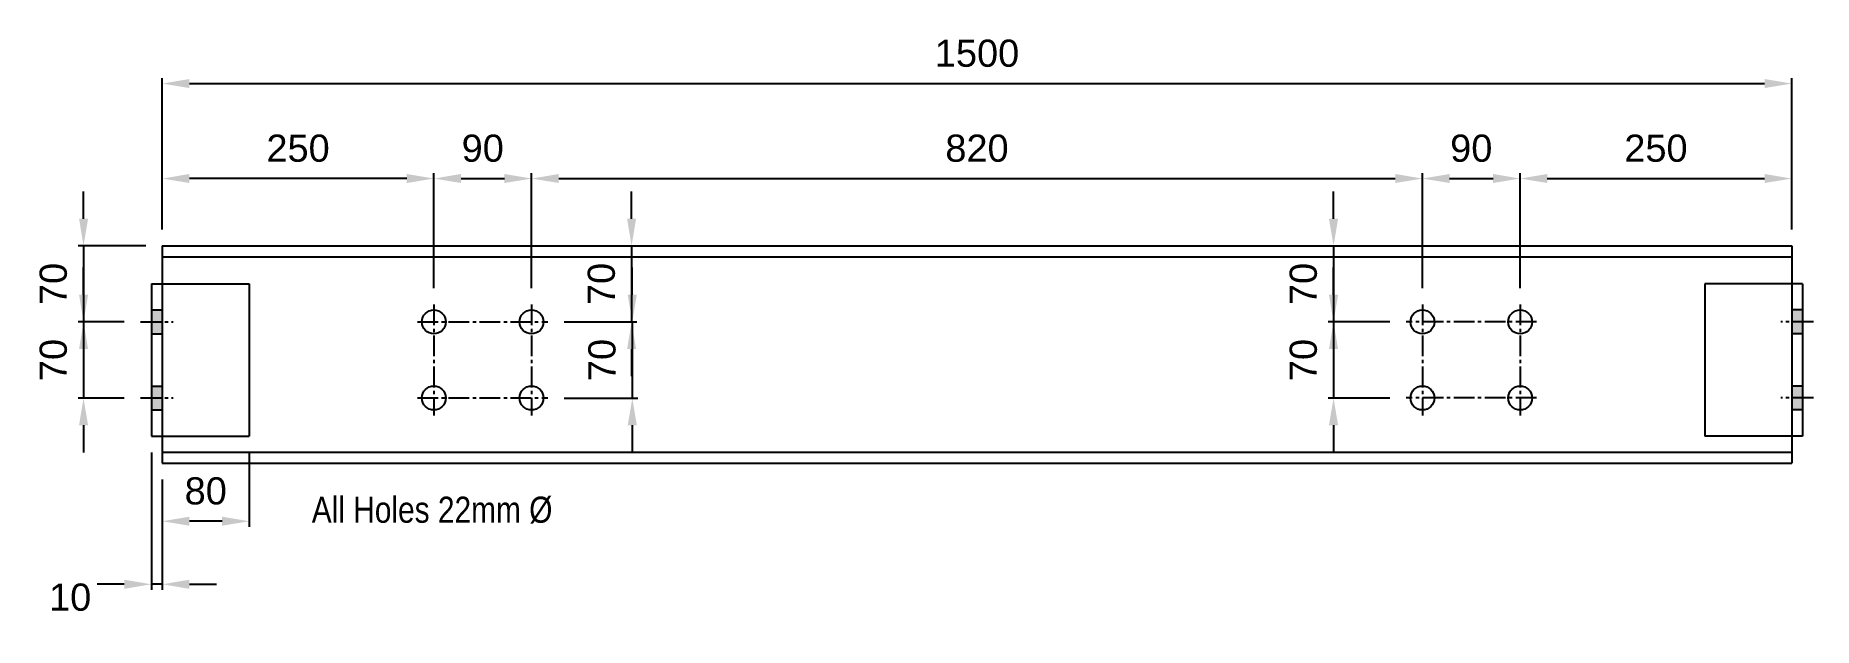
# Model space of a CAD drawing. Header units: millimetres. Extents: x 436 to 2072, y -19 to 526.
import ezdxf

# ---------------------------------------------------------------- set-up
doc = ezdxf.new("R2010")
doc.units = ezdxf.units.MM
doc.linetypes.add('CENTER2', pattern=[28.575, 19.05, -3.175, 3.175, -3.175])
doc.layers.add('Dimensions', color=7, linetype='Continuous')
doc.styles.add('Annotative', font='arial.ttf')
doc.styles.get("Standard").update_dxf_attribs({"font": 'ARIALN.TTF', "height": 8})
doc.dimstyles.new('ISO-25', dxfattribs={"dimtxt": 25, "dimasz": 25, "dimexe": 5, "dimexo": 15, "dimgap": 15, "dimtad": 1, "dimtoh": 1, "dimdec": 1, "dimdsep": 46, "dimtxsty": 'Annotative', "dimcen": 15, "dimclrd": 1, "dimclre": 1, "dimadec": 0, "dimazin": 0, "dimtfac": 1, "dimtdec": 1, "dimtmove": 0, "dimatfit": 3, "dimfxl": 1, "dimlwd": -1, "dimlwe": -1, "dimarcsym": 0})

# ---------------------------------------------------------------- blocks, each defined once
blk = doc.blocks.new('*D1')
at = {"layer": 'Defpoints', "color": 0, "transparency": 16777216}
for p in [(2052.4, 481.9), (552.4, 332.5), (2052.4, 332.5)]:
    blk.add_point(p, dxfattribs=at)
at = {"layer": 'Dimensions', "color": 1, "transparency": 16777216}
for p, q in [((552.4, 347.5), (552.4, 486.9)), ((577.4, 481.9), (2027.4, 481.9)), ((2052.4, 347.5), (2052.4, 486.9))]:
    blk.add_line(p, q, dxfattribs=at)
for points in [[(577.4, 486.1), (577.4, 477.8), (552.4, 481.9)], [(2027.4, 486.1), (2027.4, 477.8), (2052.4, 481.9)]]:
    blk.add_solid(points, dxfattribs=at)
at = {"layer": 'Dimensions', "color": 0, "transparency": 16777216, "insert": (1302.4, 509.7), "char_height": 25, "attachment_point": 5, "style": 'Annotative'}
blk.add_mtext('1500', dxfattribs=at)
blk = doc.blocks.new('*D2')
at = {"layer": 'Defpoints', "color": 0, "transparency": 16777216}
for p in [(552.4, 332.5), (479.9, 262.5), (532.4, 262.5)]:
    blk.add_point(p, dxfattribs=at)
at = {"layer": 'Dimensions', "color": 1, "transparency": 16777216}
for p, q in [((479.9, 357.5), (479.9, 382.5)), ((537.4, 332.5), (474.9, 332.5)), ((479.9, 332.5), (479.9, 262.5)), ((517.4, 262.5), (474.9, 262.5)), ((479.9, 237.5), (479.9, 212.5))]:
    blk.add_line(p, q, dxfattribs=at)
for points in [[(475.8, 357.5), (484.1, 357.5), (479.9, 332.5)], [(475.8, 237.5), (484.1, 237.5), (479.9, 262.5)]]:
    blk.add_solid(points, dxfattribs=at)
at = {"layer": 'Dimensions', "color": 0, "transparency": 16777216, "insert": (452.2, 297.5), "char_height": 25, "attachment_point": 5, "rotation": 90, "style": 'Annotative'}
blk.add_mtext('70', dxfattribs=at)
blk = doc.blocks.new('*D3')
at = {"layer": 'Defpoints', "color": 0, "transparency": 16777216}
for p in [(532.4, 262.5), (479.9, 192.5), (532.4, 192.5)]:
    blk.add_point(p, dxfattribs=at)
at = {"layer": 'Dimensions', "color": 1, "transparency": 16777216}
for p, q in [((479.9, 287.5), (479.9, 312.5)), ((517.4, 262.5), (474.9, 262.5)), ((479.9, 262.5), (479.9, 192.5)), ((517.4, 192.5), (474.9, 192.5)), ((479.9, 167.5), (479.9, 142.5))]:
    blk.add_line(p, q, dxfattribs=at)
for points in [[(475.8, 287.5), (484.1, 287.5), (479.9, 262.5)], [(475.8, 167.5), (484.1, 167.5), (479.9, 192.5)]]:
    blk.add_solid(points, dxfattribs=at)
at = {"layer": 'Dimensions', "color": 0, "transparency": 16777216, "insert": (452.2, 227.5), "char_height": 25, "attachment_point": 5, "rotation": 90, "style": 'Annotative'}
blk.add_mtext('70', dxfattribs=at)
blk = doc.blocks.new('*D4')
at = {"layer": 'Defpoints', "color": 0, "transparency": 16777216}
for p in [(632.4, 157.5), (552.4, 132.5), (552.4, 79.1)]:
    blk.add_point(p, dxfattribs=at)
at = {"layer": 'Dimensions', "color": 1, "transparency": 16777216}
for p, q in [((632.4, 142.5), (632.4, 74.1)), ((552.4, 117.5), (552.4, 74.1)), ((607.4, 79.1), (577.4, 79.1))]:
    blk.add_line(p, q, dxfattribs=at)
for points in [[(577.4, 83.3), (577.4, 75), (552.4, 79.1)], [(607.4, 83.3), (607.4, 75), (632.4, 79.1)]]:
    blk.add_solid(points, dxfattribs=at)
at = {"layer": 'Dimensions', "color": 0, "transparency": 16777216, "insert": (592.4, 106.9), "char_height": 25, "attachment_point": 5, "style": 'Annotative'}
blk.add_mtext('80', dxfattribs=at)
blk = doc.blocks.new('*D5')
at = {"layer": 'Defpoints', "color": 0, "transparency": 16777216}
for p in [(542.4, 157.5), (552.4, 132.5), (542.4, 21.1)]:
    blk.add_point(p, dxfattribs=at)
at = {"layer": 'Dimensions', "color": 1, "transparency": 16777216}
for p, q in [((542.4, 142.5), (542.4, 16.1)), ((552.4, 117.5), (552.4, 16.1)), ((517.4, 21.1), (492.4, 21.1)), ((552.4, 21.1), (542.4, 21.1)), ((577.4, 21.1), (602.4, 21.1))]:
    blk.add_line(p, q, dxfattribs=at)
for points in [[(517.4, 25.3), (517.4, 16.9), (542.4, 21.1)], [(577.4, 25.3), (577.4, 16.9), (552.4, 21.1)]]:
    blk.add_solid(points, dxfattribs=at)
at = {"layer": 'Dimensions', "color": 0, "transparency": 16777216, "insert": (467.6, 9.1), "char_height": 25, "attachment_point": 5, "style": 'Annotative'}
blk.add_mtext('10', dxfattribs=at)
blk = doc.blocks.new('*D6')
at = {"layer": 'Defpoints', "color": 0, "transparency": 16777216}
for p in [(892.4, 394.5), (802.4, 278.5), (892.4, 278.5)]:
    blk.add_point(p, dxfattribs=at)
at = {"layer": 'Dimensions', "color": 1, "transparency": 16777216}
for p, q in [((802.4, 293.5), (802.4, 399.5)), ((827.4, 394.5), (867.4, 394.5)), ((892.4, 293.5), (892.4, 399.5))]:
    blk.add_line(p, q, dxfattribs=at)
for points in [[(827.4, 398.7), (827.4, 390.4), (802.4, 394.5)], [(867.4, 398.7), (867.4, 390.4), (892.4, 394.5)]]:
    blk.add_solid(points, dxfattribs=at)
at = {"layer": 'Dimensions', "color": 0, "transparency": 16777216, "insert": (847.4, 422.3), "char_height": 25, "attachment_point": 5, "style": 'Annotative'}
blk.add_mtext('90', dxfattribs=at)
blk = doc.blocks.new('*D7')
at = {"layer": 'Defpoints', "color": 0, "transparency": 16777216}
for p in [(855.3, 332.5), (907.4, 262.5), (984.4, 262.5)]:
    blk.add_point(p, dxfattribs=at)
at = {"layer": 'Dimensions', "color": 1, "transparency": 16777216}
for p, q in [((984.4, 357.5), (984.4, 382.5)), ((984.4, 332.5), (984.4, 262.5)), ((922.4, 262.5), (989.4, 262.5)), ((984.4, 237.5), (984.4, 212.5))]:
    blk.add_line(p, q, dxfattribs=at)
for points in [[(980.3, 357.5), (988.6, 357.5), (984.4, 332.5)], [(980.3, 237.5), (988.6, 237.5), (984.4, 262.5)]]:
    blk.add_solid(points, dxfattribs=at)
at = {"layer": 'Dimensions', "color": 0, "transparency": 16777216, "insert": (956.7, 297.5), "char_height": 25, "attachment_point": 5, "rotation": 90, "style": 'Annotative'}
blk.add_mtext('70', dxfattribs=at)
blk = doc.blocks.new('*D8')
at = {"layer": 'Defpoints', "color": 0, "transparency": 16777216}
for p in [(907.4, 262.5), (907.4, 192.5), (985.1, 192.5)]:
    blk.add_point(p, dxfattribs=at)
at = {"layer": 'Dimensions', "color": 1, "transparency": 16777216}
for p, q in [((985.1, 287.5), (985.1, 312.5)), ((985.1, 262.5), (985.1, 192.5)), ((922.4, 192.5), (990.1, 192.5)), ((985.1, 167.5), (985.1, 142.5))]:
    blk.add_line(p, q, dxfattribs=at)
for points in [[(980.9, 287.5), (989.2, 287.5), (985.1, 262.5)], [(980.9, 167.5), (989.2, 167.5), (985.1, 192.5)]]:
    blk.add_solid(points, dxfattribs=at)
at = {"layer": 'Dimensions', "color": 0, "transparency": 16777216, "insert": (957.3, 227.5), "char_height": 25, "attachment_point": 5, "rotation": 90, "style": 'Annotative'}
blk.add_mtext('70', dxfattribs=at)
blk = doc.blocks.new('*D9')
at = {"layer": 'Defpoints', "color": 0, "transparency": 16777216}
for p in [(552.4, 394.5), (552.4, 332.5), (802.4, 278.5)]:
    blk.add_point(p, dxfattribs=at)
at = {"layer": 'Dimensions', "color": 1, "transparency": 16777216}
for p, q in [((552.4, 347.5), (552.4, 399.5)), ((777.4, 394.5), (577.4, 394.5))]:
    blk.add_line(p, q, dxfattribs=at)
for points in [[(577.4, 398.7), (577.4, 390.4), (552.4, 394.5)], [(777.4, 398.7), (777.4, 390.4), (802.4, 394.5)]]:
    blk.add_solid(points, dxfattribs=at)
at = {"layer": 'Dimensions', "color": 0, "transparency": 16777216, "insert": (677.4, 422.3), "char_height": 25, "attachment_point": 5, "style": 'Annotative'}
blk.add_mtext('250', dxfattribs=at)
blk = doc.blocks.new('*D10')
at = {"layer": 'Defpoints', "color": 0, "transparency": 16777216}
for p in [(1712.4, 394.5), (892.4, 278.5), (1712.4, 278.5)]:
    blk.add_point(p, dxfattribs=at)
at = {"layer": 'Dimensions', "color": 1, "transparency": 16777216}
for p, q in [((892.4, 293.5), (892.4, 399.5)), ((917.4, 394.5), (1687.4, 394.5)), ((1712.4, 293.5), (1712.4, 399.5))]:
    blk.add_line(p, q, dxfattribs=at)
for points in [[(917.4, 398.7), (917.4, 390.4), (892.4, 394.5)], [(1687.4, 398.7), (1687.4, 390.4), (1712.4, 394.5)]]:
    blk.add_solid(points, dxfattribs=at)
at = {"layer": 'Dimensions', "color": 0, "transparency": 16777216, "insert": (1302.4, 422.3), "char_height": 25, "attachment_point": 5, "style": 'Annotative'}
blk.add_mtext('820', dxfattribs=at)
blk = doc.blocks.new('*D11')
at = {"layer": 'Defpoints', "color": 0, "transparency": 16777216}
for p in [(1802.4, 394.5), (1712.4, 278.5), (1802.4, 278.5)]:
    blk.add_point(p, dxfattribs=at)
at = {"layer": 'Dimensions', "color": 1, "transparency": 16777216}
for p, q in [((1712.4, 293.5), (1712.4, 399.5)), ((1737.4, 394.5), (1777.4, 394.5)), ((1802.4, 293.5), (1802.4, 399.5))]:
    blk.add_line(p, q, dxfattribs=at)
for points in [[(1737.4, 398.7), (1737.4, 390.4), (1712.4, 394.5)], [(1777.4, 398.7), (1777.4, 390.4), (1802.4, 394.5)]]:
    blk.add_solid(points, dxfattribs=at)
at = {"layer": 'Dimensions', "color": 0, "transparency": 16777216, "insert": (1757.4, 422.3), "char_height": 25, "attachment_point": 5, "style": 'Annotative'}
blk.add_mtext('90', dxfattribs=at)
blk = doc.blocks.new('*D12')
at = {"layer": 'Defpoints', "color": 0, "transparency": 16777216}
for p in [(2052.4, 394.5), (2052.4, 332.5), (1802.4, 278.5)]:
    blk.add_point(p, dxfattribs=at)
at = {"layer": 'Dimensions', "color": 1, "transparency": 16777216}
for p, q in [((1802.4, 293.5), (1802.4, 399.5)), ((1827.4, 394.5), (2027.4, 394.5)), ((2052.4, 347.5), (2052.4, 399.5))]:
    blk.add_line(p, q, dxfattribs=at)
for points in [[(1827.4, 398.7), (1827.4, 390.4), (1802.4, 394.5)], [(2027.4, 398.7), (2027.4, 390.4), (2052.4, 394.5)]]:
    blk.add_solid(points, dxfattribs=at)
at = {"layer": 'Dimensions', "color": 0, "transparency": 16777216, "insert": (1927.4, 422.3), "char_height": 25, "attachment_point": 5, "style": 'Annotative'}
blk.add_mtext('250', dxfattribs=at)
blk = doc.blocks.new('*D13')
at = {"layer": 'Defpoints', "color": 0, "transparency": 16777216}
for p in [(1643.9, 332.5), (1630.6, 262.5), (1697.4, 262.5)]:
    blk.add_point(p, dxfattribs=at)
at = {"layer": 'Dimensions', "color": 1, "transparency": 16777216}
for p, q in [((1630.6, 357.5), (1630.6, 382.5)), ((1630.6, 332.5), (1630.6, 262.5)), ((1630.6, 237.5), (1630.6, 212.5))]:
    blk.add_line(p, q, dxfattribs=at)
for points in [[(1626.4, 357.5), (1634.8, 357.5), (1630.6, 332.5)], [(1626.4, 237.5), (1634.8, 237.5), (1630.6, 262.5)]]:
    blk.add_solid(points, dxfattribs=at)
at = {"layer": 'Dimensions', "color": 0, "transparency": 16777216, "insert": (1602.9, 297.5), "char_height": 25, "attachment_point": 5, "rotation": 90, "style": 'Annotative'}
blk.add_mtext('70', dxfattribs=at)
blk = doc.blocks.new('*D14')
at = {"layer": 'Defpoints', "color": 0, "transparency": 16777216}
for p in [(1697.4, 262.5), (1630.6, 192.5), (1697.4, 192.5)]:
    blk.add_point(p, dxfattribs=at)
at = {"layer": 'Dimensions', "color": 1, "transparency": 16777216}
for p, q in [((1630.6, 287.5), (1630.6, 312.5)), ((1682.4, 262.5), (1625.6, 262.5)), ((1630.6, 262.5), (1630.6, 192.5)), ((1682.4, 192.5), (1625.6, 192.5)), ((1630.6, 167.5), (1630.6, 142.5))]:
    blk.add_line(p, q, dxfattribs=at)
for points in [[(1626.4, 287.5), (1634.8, 287.5), (1630.6, 262.5)], [(1626.4, 167.5), (1634.8, 167.5), (1630.6, 192.5)]]:
    blk.add_solid(points, dxfattribs=at)
at = {"layer": 'Dimensions', "color": 0, "transparency": 16777216, "insert": (1602.9, 227.5), "char_height": 25, "attachment_point": 5, "rotation": 90, "style": 'Annotative'}
blk.add_mtext('70', dxfattribs=at)

msp = doc.modelspace()

# ---------------------------------------------------------------- linework, layer by layer
at = {"layer": 'Dimensions', "lineweight": 25}
for p, q in [((552.38, 332.54), (2052.38, 332.54)), ((552.38, 332.54), (552.38, 132.54)), ((552.38, 322.54), (2052.38, 322.54)), ((542.38, 297.54), (632.38, 297.54)), ((542.38, 297.54), (542.38, 157.54)), ((632.38, 297.54), (632.38, 157.54)), ((2062.38, 297.54), (1972.38, 297.54)), ((1972.38, 297.54), (1972.38, 157.54)), ((2062.38, 297.54), (2062.38, 157.54)), ((542.38, 273.54), (552.38, 273.54)), ((2062.38, 273.54), (2052.38, 273.54)), ((542.38, 251.54), (552.38, 251.54)), ((2062.38, 251.54), (2052.38, 251.54)), ((542.38, 203.54), (552.38, 203.54)), ((2062.38, 203.54), (2052.38, 203.54)), ((542.38, 181.54), (552.38, 181.54)), ((2062.38, 181.54), (2052.38, 181.54)), ((542.38, 157.54), (632.38, 157.54)), ((2062.38, 157.54), (1972.38, 157.54)), ((552.38, 142.54), (2052.38, 142.54)), ((552.38, 132.54), (2052.38, 132.54))]:
    msp.add_line(p, q, dxfattribs=at)
at = {"layer": 'Dimensions'}
msp.add_line((2052.38, 332.54), (2052.38, 132.54), dxfattribs=at)
at = {"layer": 'Dimensions', "linetype": 'CENTER2'}
for p, q in [((802.35, 278.54), (802.35, 176.54)), ((892.35, 278.54), (892.35, 176.54)), ((1712.4, 278.54), (1712.4, 176.54)), ((1802.4, 278.54), (1802.4, 176.54))]:
    msp.add_line(p, q, dxfattribs=at)
at = {"layer": 'Dimensions', "linetype": 'CENTER2', "lineweight": 25}
for p, q in [((532.38, 262.54), (562.38, 262.54)), ((787.35, 262.54), (907.35, 262.54)), ((1817.4, 262.54), (1697.4, 262.54)), ((2072.38, 262.54), (2042.38, 262.54)), ((532.38, 192.54), (562.38, 192.54)), ((787.35, 192.54), (907.35, 192.54)), ((1817.4, 192.54), (1697.4, 192.54)), ((2072.38, 192.54), (2042.38, 192.54))]:
    msp.add_line(p, q, dxfattribs=at)
at = {"layer": 'Dimensions'}
for centre in [(802.35, 262.54), (892.35, 262.54), (1712.4, 262.54), (1802.4, 262.54), (802.35, 192.54), (892.35, 192.54), (1712.4, 192.54), (1802.4, 192.54)]:
    msp.add_circle(centre, 11, dxfattribs=at)
at = {"layer": 'Dimensions', "lineweight": 25}
for points in [[(542.38, 251.54), (552.38, 251.54), (542.38, 273.54), (552.38, 273.54)], [(2062.38, 251.54), (2052.38, 251.54), (2062.38, 273.54), (2052.38, 273.54)], [(542.38, 181.54), (552.38, 181.54), (542.38, 203.54), (552.38, 203.54)], [(2062.38, 181.54), (2052.38, 181.54), (2062.38, 203.54), (2052.38, 203.54)]]:
    msp.add_solid(points, dxfattribs=at)

# ---------------------------------------------------------------- texts
at = {"layer": 'Dimensions'}
msp.add_text('All Holes 22mm %%C', height=24, dxfattribs=at).set_placement((690.02, 77.74))

# ---------------------------------------------------------------- dimensions: what is measured, and where the dimension line sits
for base, p1, p2, override, picture, middle in [((2052.38, 481.94), (552.38, 332.54), (2052.38, 332.54), {"dimdec": 0}, '*D1', (1302.38, 481.94)), ((542.38, 21.1), (552.38, 132.54), (542.38, 157.54), {"dimdec": 0, "dimtmove": 1}, '*D5', (467.61, -18.62)), ((552.38, 79.12), (632.38, 157.54), (552.38, 132.54), {"dimdec": 0}, '*D4', (592.38, 79.12))]:
    dim = msp.add_linear_dim(base=base, p1=p1, p2=p2, dimstyle='ISO-25', override=override, dxfattribs=at)
    dim.commit()
    dim.dimension.update_dxf_attribs({"geometry": picture, "text_midpoint": middle, "dimtype": 160})
for base, p1, p2, override, picture, middle in [((552.38, 394.54), (802.35, 278.54), (552.38, 332.54), {"dimdec": 0, "dimse1": 1, "dimtmove": 1}, '*D9', (677.36, 422.31)), ((892.35, 394.54), (802.35, 278.54), (892.35, 278.54), {"dimdec": 0}, '*D6', (847.35, 422.31)), ((1712.4, 394.54), (892.35, 278.54), (1712.4, 278.54), {"dimdec": 0, "dimtmove": 1}, '*D10', (1302.38, 422.31)), ((1802.4, 394.54), (1712.4, 278.54), (1802.4, 278.54), {"dimdec": 0, "dimtmove": 1}, '*D11', (1757.4, 422.31)), ((2052.38, 394.54), (1802.4, 278.54), (2052.38, 332.54), {"dimdec": 0, "dimtmove": 1}, '*D12', (1927.39, 422.31))]:
    dim = msp.add_linear_dim(base=base, p1=p1, p2=p2, dimstyle='ISO-25', override=override, dxfattribs=at)
    dim.commit()
    dim.dimension.update_dxf_attribs({"geometry": picture, "text_midpoint": middle})
for base, p1, p2, override, picture, middle in [((479.92, 262.54), (552.38, 332.54), (532.38, 262.54), {"dimdec": 0}, '*D2', (452.16, 297.54)), ((984.45, 262.54), (855.33, 332.54), (907.35, 262.54), {"dimdec": 0, "dimse1": 1}, '*D7', (956.68, 297.54)), ((1630.61, 262.54), (1643.86, 332.54), (1697.4, 262.54), {"dimse1": 1, "dimse2": 1}, '*D13', (1602.85, 297.54)), ((479.92, 192.54), (532.38, 262.54), (532.38, 192.54), {"dimdec": 0, "dimtmove": 1}, '*D3', (452.16, 227.54)), ((985.07, 192.54), (907.35, 262.54), (907.35, 192.54), {"dimdec": 0, "dimse1": 1, "dimtmove": 1}, '*D8', (957.3, 227.54)), ((1630.61, 192.54), (1697.4, 262.54), (1697.4, 192.54), {"dimtmove": 1}, '*D14', (1602.85, 227.54))]:
    dim = msp.add_linear_dim(base=base, p1=p1, p2=p2, angle=90, dimstyle='ISO-25', override=override, dxfattribs=at)
    dim.commit()
    dim.dimension.update_dxf_attribs({"geometry": picture, "text_midpoint": middle})

doc.saveas('drawing.dxf')
